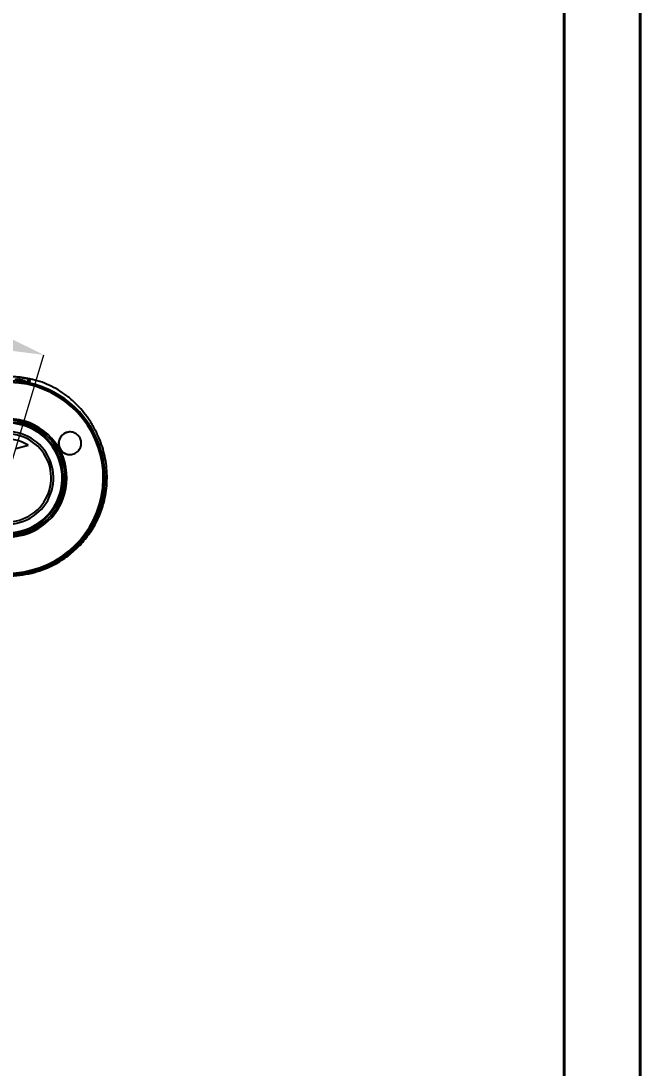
# Model space of a CAD drawing. Header units: millimetres. Extents: x 2454 to 4226, y 715 to 1968.
# Drawn here: x 4053.9 to 4226.2, y 1006.8 to 1298.3 of the extents above; entities that cross this region are included whole.
import ezdxf

# ---------------------------------------------------------------- set-up
doc = ezdxf.new("R2010")
doc.units = ezdxf.units.MM
for name, color, linetype, lineweight in [('AM_5', 3, 'Continuous', 25), ('AM_BOR', 7, 'Continuous', 50), ('粗实线', 7, 'Continuous', 40)]:
    doc.layers.add(name, color=color, linetype=linetype, lineweight=lineweight)
doc.styles.add('SLDTEXTSTYLE1', font='txt.shx', dxfattribs={"width": 0.7, "bigfont": 'gbcbig.shx'})
doc.dimstyles.new('SLDDIMSTYLE12$0', dxfattribs={"dimtxt": 12, "dimasz": 10, "dimexe": 0, "dimexo": 0.0625, "dimgap": 0.875, "dimtad": 1, "dimdec": 1, "dimlfac": 1.8, "dimrnd": 1e-09, "dimzin": 12, "dimdsep": 46, "dimtxsty": 'SLDTEXTSTYLE1', "dimcen": 0.09, "dimdle": 8.16, "dimclrd": 3, "dimclre": 3, "dimadec": 0, "dimazin": 3, "dimtfac": 1, "dimtdec": 1, "dimtofl": 0, "dimtmove": 0, "dimatfit": 3, "dimfxl": 0, "dimfrac": 2, "dimtolj": 1, "dimlwd": 5, "dimlwe": 5, "dimarcsym": 0})

# ---------------------------------------------------------------- blocks, each defined once
blk = doc.blocks.new('rA3')
at = {"layer": '粗实线'}
for p, q in [((753.384, 124.26), (753.384, 421.26)), ((748.384, 129.26), (748.384, 416.26))]:
    blk.add_line(p, q, dxfattribs=at)
blk = doc.blocks.new('*D55')
at = {"layer": 'AM_5', "color": 3, "linetype": 'Continuous', "lineweight": 5, "transparency": 16777216}
for p, q in [((3860.66, 1229.17), (3870.67, 1262.43)), ((4050.71, 1208.2), (3880.25, 1259.54))]:
    blk.add_line(p, q, dxfattribs=at)
at = {"layer": 'AM_5', "color": 3, "lineweight": 5, "transparency": 16777216}
blk.add_line((4050, 1171.19), (4060.28, 1205.32), dxfattribs=at)
at = {"layer": 'AM_5', "color": 3, "transparency": 16777216}
for points in [[(3880.73, 1261.14), (3879.77, 1257.95), (3870.67, 1262.43)], [(4051.19, 1209.8), (4050.23, 1206.61), (4060.28, 1205.32)]]:
    blk.add_solid(points, dxfattribs=at)
at = {"layer": 'Defpoints', "color": 0, "transparency": 16777216}
for p in [(3870.67, 1262.43), (3860.64, 1229.11), (4049.99, 1171.13)]:
    blk.add_point(p, dxfattribs=at)
at = {"layer": 'AM_5', "color": 0, "transparency": 16777216, "insert": (3965.64, 1241), "char_height": 12, "attachment_point": 5, "rotation": 343.2384, "style": 'SLDTEXTSTYLE1'}
blk.add_mtext('\\A1;225', dxfattribs=at)

msp = doc.modelspace()

# ---------------------------------------------------------------- linework, layer by layer
at = {"color": 7, "linetype": 'Continuous', "lineweight": 25}
for p, q in [((4056.521, 1198.342), (4056.337, 1198.429)), ((4064.537, 1181.609), (4064.466, 1181.593)), ((4052.408, 1179.318), (4055.889, 1180.185)), ((4052.417, 1179.32), (4055.898, 1180.187)), ((4055.898, 1180.187), (4055.889, 1180.185)), ((4076.201, 1163.699), (4076.189, 1163.696)), ((4055.915, 1144.743), (4055.928, 1144.745))]:
    msp.add_line(p, q, dxfattribs=at)
at = {"color": 7, "linetype": 'Continuous', "lineweight": 25, "flags": 128}
for points in [[(4055.548, 1197.912), (4055.355, 1197.546), (4055.34, 1197.516)], [(4056.096, 1197.533), (4056.334, 1197.986), (4056.521, 1198.342)]]:
    msp.add_lwpolyline(points, dxfattribs=at)
at = {"color": 7, "linetype": 'Continuous', "lineweight": 25}
for centre, radius, start, end in [((4050.236, 1171.139), 26.999, 343.99795, 144.37216), ((4050.247, 1171.141), 27, 343.99967, 102.14019), ((4050.229, 1171.138), 26.549, 185.44631, 142.55572), ((4050.27, 1171.146), 27.023, 251.33315, 77.54961), ((4050.17, 1171.125), 16.468, 217.80792, 110.19454), ((4050.163, 1171.123), 16.02, 217.80792, 110.19454), ((4050.093, 1171.108), 15.526, 223.76375, 104.2387), ((4050.087, 1171.107), 15.265, 223.76387, 104.23864), ((4050.063, 1171.102), 12.863, 237.90451, 90.09862), ((4050.061, 1171.101), 12.227, 237.90204, 90.10104), ((4067.565, 1180.741), 3.15, 102.14289, 164.00219), ((4050.052, 1171.1), 10.799, 57.28113, 147.28505), ((4050.061, 1171.102), 10.799, 57.2812, 102.14227), ((4067.565, 1180.74), 3.15, 163.99967, 282.14019), ((4050.236, 1171.137), 26.999, 183.43897, 344.001), ((4050.249, 1171.14), 26.998, 282.14308, 344.002)]:
    msp.add_arc(centre, radius, start, end, dxfattribs=at)
for points, knots in [([(4064.228, 1195.624), (4063.383, 1196.08), (4061.758, 1196.956), (4059.107, 1197.965), (4055.902, 1198.841), (4052.021, 1199.355), (4047.522, 1199.21), (4043.957, 1198.5), (4041.278, 1197.633), (4039.135, 1196.762), (4036.936, 1195.631), (4034.724, 1194.209), (4032.957, 1192.834), (4031.517, 1191.527), (4030.419, 1190.407), (4029.361, 1189.199), (4028.455, 1188.06), (4027.908, 1187.241), (4027.695, 1186.921)], [0, 0, 0, 0, 0.0716141, 0.1376427, 0.2038002, 0.3043716, 0.402157, 0.5046925, 0.5521038, 0.6009821, 0.6712151, 0.7340966, 0.7994339, 0.8433201, 0.8852981, 0.9222529, 0.9697109, 1, 1, 1, 1]), ([(4055.443, 1197.627), (4055.421, 1197.7), (4055.377, 1197.844), (4054.832, 1198.087), (4054.18, 1198.272), (4053.583, 1198.393), (4052.902, 1198.487), (4052.416, 1198.514), (4052.174, 1198.528)], [0, 0, 0, 0, 0.25669183, 0.50843056, 0.63281467, 0.75589912, 0.87804396, 1, 1, 1, 1]), ([(4056.337, 1198.429), (4056.197, 1198.472), (4055.921, 1198.555), (4055.104, 1198.735), (4054.037, 1198.921), (4053.153, 1199.007), (4052.714, 1199.049)], [0, 0, 0, 0, 0.2491031, 0.4901997, 0.7472817, 1, 1, 1, 1]), ([(4056.521, 1198.342), (4056.462, 1198.351), (4056.343, 1198.37), (4056.161, 1198.353), (4055.987, 1198.302), (4055.827, 1198.218), (4055.689, 1198.103), (4055.595, 1197.998), (4055.56, 1197.927), (4055.552, 1197.91)], [0, 0, 0, 0, 0.1570011, 0.3172009, 0.4773885, 0.6343544, 0.7913438, 0.9515396, 1, 1, 1, 1]), ([(4076.957, 1164.188), (4077.157, 1165.075), (4077.557, 1166.849), (4077.833, 1169.62), (4077.854, 1172.405), (4077.6, 1175.154), (4077.093, 1177.82), (4076.356, 1180.365), (4075.414, 1182.769), (4074.2, 1185.205), (4072.703, 1187.596), (4070.951, 1189.85), (4068.886, 1192.044), (4066.542, 1194.068), (4065.011, 1195.097), (4064.228, 1195.624)], [0, 0, 0, 0, 0.0627951, 0.1255982, 0.1880794, 0.2505771, 0.3126556, 0.3746993, 0.4372762, 0.5009385, 0.5820109, 0.6649965, 0.7507977, 0.8724761, 1, 1, 1, 1]), ([(4070.547, 1179.862), (4070.593, 1180.061), (4070.683, 1180.451), (4070.673, 1181.062), (4070.557, 1181.647), (4070.335, 1182.191), (4070.02, 1182.681), (4069.478, 1183.257), (4068.581, 1183.78), (4067.33, 1183.959), (4066.077, 1183.629), (4065.003, 1182.833), (4064.642, 1182.001), (4064.466, 1181.593)], [0, 0, 0, 0, 0.0608535, 0.1193328, 0.1758288, 0.2307749, 0.2847904, 0.339989, 0.4550176, 0.579343, 0.7165648, 0.8612718, 1, 1, 1, 1]), ([(4064.466, 1181.593), (4064.419, 1181.389), (4064.329, 1181), (4064.34, 1180.392), (4064.453, 1179.819), (4064.666, 1179.285), (4064.969, 1178.805), (4065.492, 1178.233), (4066.376, 1177.695), (4067.629, 1177.49), (4068.906, 1177.807), (4070.006, 1178.613), (4070.372, 1179.457), (4070.547, 1179.862)], [0, 0, 0, 0, 0.06397863, 0.1218211, 0.17743232, 0.23069626, 0.2827302, 0.33609245, 0.449634, 0.58030579, 0.7241629, 0.86755986, 1, 1, 1, 1]), ([(4023.031, 1169.522), (4023.036, 1169.356), (4023.066, 1168.273), (4023.392, 1166.26), (4024.141, 1163.06), (4025.512, 1159.483), (4027.444, 1156.115), (4029.546, 1153.374), (4031.578, 1151.248), (4033.647, 1149.502), (4035.669, 1148.093), (4037.601, 1146.972), (4039.536, 1146.052), (4042.118, 1145.052), (4045.638, 1144.127), (4049.749, 1143.742), (4053.562, 1143.95), (4056.766, 1144.525), (4060.195, 1145.561), (4063.815, 1147.213), (4067.517, 1149.691), (4070.779, 1152.737), (4073.486, 1156.243), (4075.633, 1160.092), (4076.516, 1162.824), (4076.957, 1164.188)], [0, 0, 0, 0, 0.00690461, 0.0451883, 0.08283495, 0.13974833, 0.19650273, 0.2340919, 0.27350438, 0.30976804, 0.3380985, 0.36810574, 0.39538295, 0.42019079, 0.47424837, 0.53427599, 0.57764847, 0.62021225, 0.65871271, 0.71468253, 0.77202122, 0.82888477, 0.88558838, 0.94288579, 1, 1, 1, 1])]:
    msp.add_open_spline(points, degree=3, knots=knots, dxfattribs=at)

# ---------------------------------------------------------------- block references
at = {"layer": 'AM_BOR', "xscale": 4.21875, "yscale": 4.21875, "zscale": 4.21875}
msp.add_blockref('rA3', (1047.891, 191.169), dxfattribs=at)

# ---------------------------------------------------------------- dimensions: what is measured, and where the dimension line sits
at = {"layer": 'AM_5'}
dim = msp.add_linear_dim(base=(3870.671, 1262.427), p1=(4049.986, 1171.131), p2=(3860.638, 1229.115), angle=163.23837, text='225', dimstyle='SLDDIMSTYLE12$0', override={"dimlfac": 1, "dimpost": ''}, dxfattribs=at)
dim.commit()
dim.dimension.update_dxf_attribs({"geometry": '*D55', "text_midpoint": (3963.655, 1234.421), "dimtype": 160})

doc.saveas('drawing.dxf')
